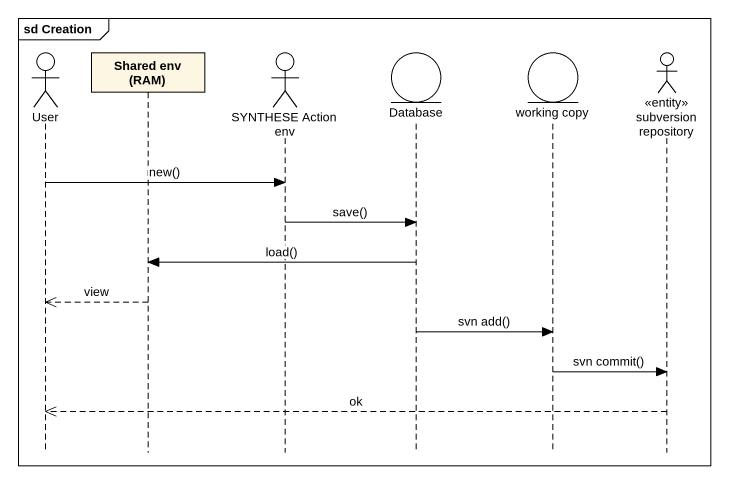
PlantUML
@startuml
mainframe sd Creation
hide footbox
actor User
participant "Shared env (RAM)" as Shared_env_RAM
actor "SYNTHESE Action env" as SYNTHESE_Action_env
entity "Database" as Database_
entity "working copy" as working_copy
actor "subversion repository" as subversion_repository <<entity>>

User -> SYNTHESE_Action_env : new()
SYNTHESE_Action_env -> Database_ : save()
Database_ -> Shared_env_RAM : load()
Shared_env_RAM -->> User : view
Database_ -> working_copy : svn add()
working_copy -> subversion_repository : svn commit()
subversion_repository -->> User : ok
@enduml
